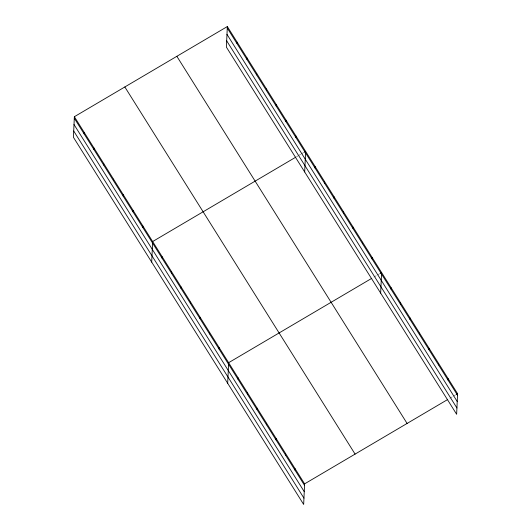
<?xml version="1.0" encoding="UTF-8"?>
<svg xmlns="http://www.w3.org/2000/svg" width="531" height="531" viewBox="0 0 531 531"><rect width="100%" height="100%" fill="white"/><g stroke="black" fill="none" stroke-linecap="round" stroke-linejoin="round"><path stroke-width="0.4" stroke-dasharray="2.65 1.99" d="M296.504 156.751L297.904 155.922M298.601 155.51L300.705 154.269M301.409 153.857L303.513 152.616M373.884 277.082L376.685 275.43M377.388 275.018L379.492 273.777M449.863 398.237L452.671 396.584M453.368 396.172L455.472 394.931"/><path stroke-width="0.8" d="M74.36 116.714L73.424 137.303L303.666 504.45L304.602 483.86L74.36 116.714L227.334 26.55L457.576 393.697L456.64 414.286L226.398 47.14L227.334 26.55M84.077 133.832L84.144 132.319M93.861 149.437L93.927 147.923M103.645 165.035L103.718 163.528M113.435 180.64L113.501 179.133M123.219 196.244L123.285 194.738M133.002 211.849L133.069 210.336M142.786 227.454L142.859 225.94M151.707 262.135L152.643 241.545L295.8 157.163M162.068 258.199L162.141 256.692M171.566 273.346L171.639 271.832M181.064 288.492L181.137 286.979M190.563 303.632L190.629 302.126M200.061 318.779L200.127 317.266M209.559 333.926L209.626 332.413M219.057 349.066L219.124 347.559M237.052 43.661L237.118 42.155M227.686 383.296L228.622 362.7L371.78 278.324M246.835 59.266L246.902 57.76M238.054 379.36L238.12 377.846M256.619 74.871L256.692 73.358M247.546 394.5L247.619 392.993M266.403 90.476L266.476 88.962M257.044 409.647L257.117 408.14M276.193 106.081L276.259 104.567M266.542 424.793L266.615 423.28M285.977 121.679L286.043 120.172M276.04 439.933L276.107 438.427M295.76 137.283L295.833 135.777M285.539 455.08L285.605 453.574M304.681 171.971L305.617 151.381L304.21 152.205M295.037 470.227L295.103 468.714M315.042 168.035L315.115 166.522M324.541 183.182L324.614 181.668M334.039 198.322L334.105 196.815M343.537 213.469L343.603 211.955M353.035 228.615L353.102 227.102M362.534 243.756L362.6 242.249M372.032 258.902L372.098 257.389M380.661 293.125L381.597 272.536L380.196 273.365M391.022 289.189L391.095 287.683M400.52 304.336L400.593 302.823M410.018 319.483L410.091 317.969M419.517 334.623L419.583 333.116M429.015 349.77L429.081 348.256M438.513 364.916L438.579 363.403M448.011 380.057L448.078 378.55M304.602 483.86L447.759 399.478M456.175 394.52L457.576 393.697M227.261 28.063L457.51 395.203M226.976 34.356L457.224 401.502M226.684 40.841L456.925 407.987M176.85 56.306L407.098 423.446M124.838 86.965L355.086 454.105M74.294 118.227L304.535 485.374M74.001 124.526L304.25 491.666M73.709 131.011L303.951 498.151"/></g></svg>
